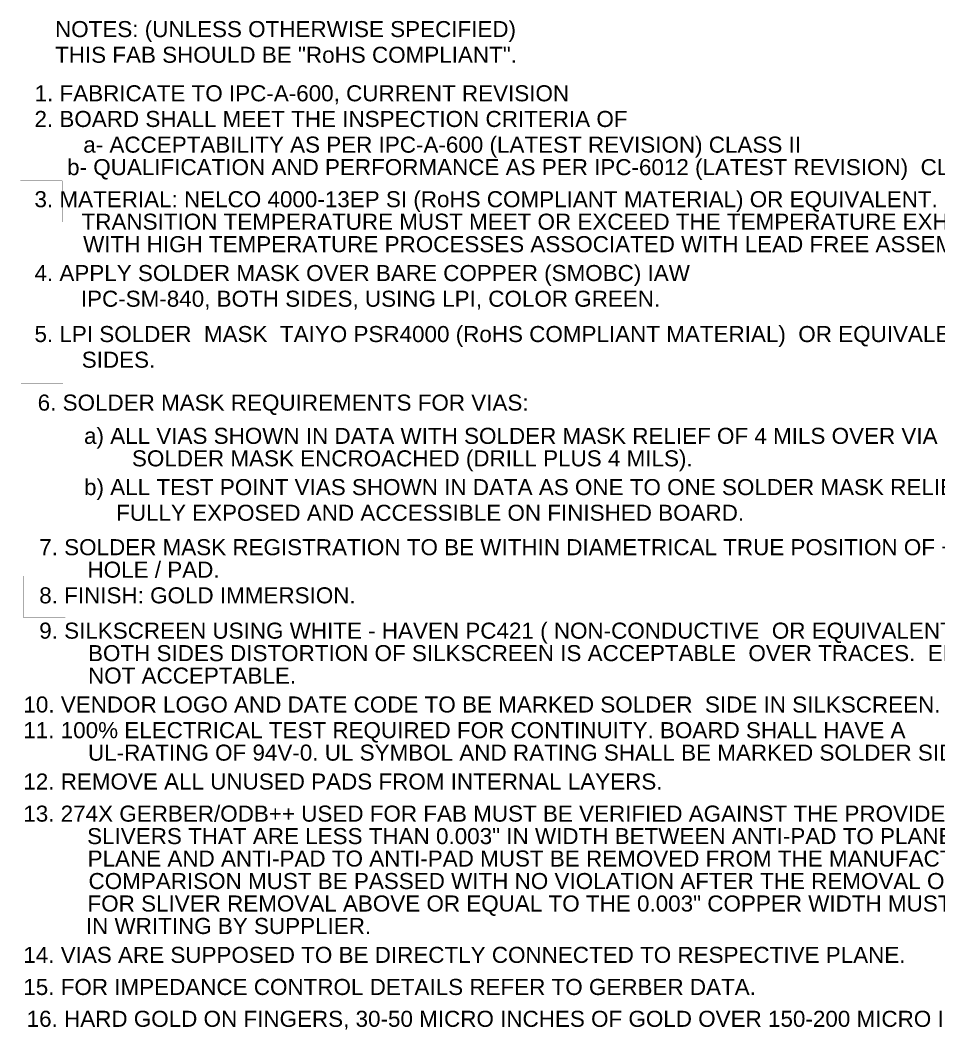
# Model space of a CAD drawing. Header units: inches. Extents: x -1.3 to 11.9, y -6.8 to 4.2.
# Drawn here: x 3.77 to 7.346, y -4.878 to -0.947 of the extents above; entities that cross this region are included whole.
import ezdxf

# ---------------------------------------------------------------- set-up
doc = ezdxf.new("R2010")
doc.units = ezdxf.units.IN
doc.header["$MEASUREMENT"] = 0
doc.layers.add('FAB_DWG_INFO', color=1, linetype='Continuous')
doc.styles.add('Arial', font='', dxfattribs={"height": 0.2})
doc.styles.get('Arial').set_extended_font_data('Arial')

msp = doc.modelspace()

# ---------------------------------------------------------------- linework, layer by layer
at = {"layer": 'FAB_DWG_INFO'}
for points in [[(3.7701, -1.5712, 0.0005, 0.0005, 0), (3.9331, -1.5712, 0.0005, 0.0005, 0)], [(3.7701, -1.7327, 0.0005, 0.0005, 0), (3.7701, -1.5712, 0.0005, 0.0005, 0)], [(3.9331, -1.7327, 0.0005, 0.0005, 0), (3.9331, -1.5712, 0.0005, 0.0005, 0)], [(3.7701, -1.7327, 0.0005, 0.0005, 0), (3.9331, -1.7327, 0.0005, 0.0005, 0)], [(3.7731, -2.3599, 0.0005, 0.0005, 0), (3.9361, -2.3599, 0.0005, 0.0005, 0)], [(3.7731, -2.5214, 0.0005, 0.0005, 0), (3.7731, -2.3599, 0.0005, 0.0005, 0)], [(3.9361, -2.5214, 0.0005, 0.0005, 0), (3.9361, -2.3599, 0.0005, 0.0005, 0)], [(3.7731, -2.5214, 0.0005, 0.0005, 0), (3.9361, -2.5214, 0.0005, 0.0005, 0)], [(3.7826, -3.1113, 0.0005, 0.0005, 0), (3.9456, -3.1113, 0.0005, 0.0005, 0)], [(3.7826, -3.2728, 0.0005, 0.0005, 0), (3.7826, -3.1113, 0.0005, 0.0005, 0)], [(3.9456, -3.2728, 0.0005, 0.0005, 0), (3.9456, -3.1113, 0.0005, 0.0005, 0)], [(3.7826, -3.2728, 0.0005, 0.0005, 0), (3.9456, -3.2728, 0.0005, 0.0005, 0)]]:
    msp.add_lwpolyline(points, format="xyseb", dxfattribs=at)
for points in [[(3.7699, -1.5712, 0.00025, 0.00025, 1), (3.7702, -1.5712, 0.00025, 0.00025, 1)], [(3.7699, -1.5712, 0.00025, 0.00025, 1), (3.7702, -1.5712, 0.00025, 0.00025, 1)], [(3.9329, -1.5712, 0.00025, 0.00025, 1), (3.9332, -1.5712, 0.00025, 0.00025, 1)], [(3.9329, -1.5712, 0.00025, 0.00025, 1), (3.9332, -1.5712, 0.00025, 0.00025, 1)], [(3.7699, -1.7327, 0.00025, 0.00025, 1), (3.7702, -1.7327, 0.00025, 0.00025, 1)], [(3.7699, -1.7327, 0.00025, 0.00025, 1), (3.7702, -1.7327, 0.00025, 0.00025, 1)], [(3.9329, -1.7327, 0.00025, 0.00025, 1), (3.9332, -1.7327, 0.00025, 0.00025, 1)], [(3.9329, -1.7327, 0.00025, 0.00025, 1), (3.9332, -1.7327, 0.00025, 0.00025, 1)], [(3.7729, -2.3599, 0.00025, 0.00025, 1), (3.7732, -2.3599, 0.00025, 0.00025, 1)], [(3.7729, -2.3599, 0.00025, 0.00025, 1), (3.7732, -2.3599, 0.00025, 0.00025, 1)], [(3.9359, -2.3599, 0.00025, 0.00025, 1), (3.9362, -2.3599, 0.00025, 0.00025, 1)], [(3.9359, -2.3599, 0.00025, 0.00025, 1), (3.9362, -2.3599, 0.00025, 0.00025, 1)], [(3.7729, -2.5214, 0.00025, 0.00025, 1), (3.7732, -2.5214, 0.00025, 0.00025, 1)], [(3.7729, -2.5214, 0.00025, 0.00025, 1), (3.7732, -2.5214, 0.00025, 0.00025, 1)], [(3.9359, -2.5214, 0.00025, 0.00025, 1), (3.9362, -2.5214, 0.00025, 0.00025, 1)], [(3.9359, -2.5214, 0.00025, 0.00025, 1), (3.9362, -2.5214, 0.00025, 0.00025, 1)], [(3.7824, -3.1113, 0.00025, 0.00025, 1), (3.7827, -3.1113, 0.00025, 0.00025, 1)], [(3.7824, -3.1113, 0.00025, 0.00025, 1), (3.7827, -3.1113, 0.00025, 0.00025, 1)], [(3.9454, -3.1113, 0.00025, 0.00025, 1), (3.9457, -3.1113, 0.00025, 0.00025, 1)], [(3.9454, -3.1113, 0.00025, 0.00025, 1), (3.9457, -3.1113, 0.00025, 0.00025, 1)], [(3.7824, -3.2728, 0.00025, 0.00025, 1), (3.7827, -3.2728, 0.00025, 0.00025, 1)], [(3.7824, -3.2728, 0.00025, 0.00025, 1), (3.7827, -3.2728, 0.00025, 0.00025, 1)], [(3.9454, -3.2728, 0.00025, 0.00025, 1), (3.9457, -3.2728, 0.00025, 0.00025, 1)], [(3.9454, -3.2728, 0.00025, 0.00025, 1), (3.9457, -3.2728, 0.00025, 0.00025, 1)]]:
    msp.add_lwpolyline(points, format="xyseb", close=True, dxfattribs=at)

# ---------------------------------------------------------------- texts
at = {"layer": 'FAB_DWG_INFO', "style": 'Arial'}
for s, p in [('NOTES: (UNLESS OTHERWISE SPECIFIED)', (3.9054, -1.0126)), ('THIS FAB SHOULD BE "RoHS COMPLIANT".', (3.9054, -1.1126)), ('1. FABRICATE TO IPC-A-600, CURRENT REVISION', (3.8259, -1.2626)), ('2. BOARD SHALL MEET THE INSPECTION CRITERIA OF', (3.8254, -1.3626)), ('a- ACCEPTABILITY AS PER IPC-A-600 (LATEST REVISION) CLASS II', (4.0154, -1.4626)), ('b- QUALIFICATION AND PERFORMANCE AS PER IPC-6012 (LATEST REVISION)  CLASS II.', (3.9524, -1.5501)), ('3. MATERIAL: NELCO 4000-13EP SI (RoHS COMPLIANT MATERIAL) OR EQUIVALENT. GLASS', (3.8254, -1.6751)), ('TRANSITION TEMPERATURE MUST MEET OR EXCEED THE TEMPERATURE EXHIBITED', (4.0089, -1.7626)), ('WITH HIGH TEMPERATURE PROCESSES ASSOCIATED WITH LEAD FREE ASSEMBLY.', (4.0149, -1.8501)), ('4. APPLY SOLDER MASK OVER BARE COPPER (SMOBC) IAW', (3.8254, -1.9626)), ('IPC-SM-840, BOTH SIDES, USING LPI, COLOR GREEN.', (4.0059, -2.0626)), ('5. LPI SOLDER  MASK  TAIYO PSR4000 (RoHS COMPLIANT MATERIAL)  OR EQUIVALENT WILL BE  USED ON BOTH', (3.8254, -2.2001)), ('SIDES.', (4.0094, -2.3001)), ('6. SOLDER MASK REQUIREMENTS FOR VIAS:', (3.8379, -2.4671)), ('a) ALL VIAS SHOWN IN DATA WITH SOLDER MASK RELIEF OF 4 MILS OVER VIA DRILL SIZE, SHALL HAVE', (4.0184, -2.5966)), ('SOLDER MASK ENCROACHED (DRILL PLUS 4 MILS).', (4.2049, -2.6841)), ('b) ALL TEST POINT VIAS SHOWN IN DATA AS ONE TO ONE SOLDER MASK RELIEF ON TEST SIDE, SHALL BE', (4.0184, -2.7961)), ('FULLY EXPOSED AND ACCESSIBLE ON FINISHED BOARD.', (4.1434, -2.8961)), ('7. SOLDER MASK REGISTRATION TO BE WITHIN DIAMETRICAL TRUE POSITION OF + / - 0.002"WITH APPLICABLE', (3.8439, -3.0301)), ('HOLE / PAD.', (4.0319, -3.1176)), ('8. FINISH: GOLD IMMERSION.', (3.8439, -3.2176)), ('9. SILKSCREEN USING WHITE - HAVEN PC421 ( NON-CONDUCTIVE  OR EQUIVALENT  RoHS COMPLIANT MATERIAL)', (3.8439, -3.3551)), ('BOTH SIDES DISTORTION OF SILKSCREEN IS ACCEPTABLE  OVER TRACES.  EPOXY INK ON SOLDER LANDS IS', (4.0339, -3.4426)), ('NOT ACCEPTABLE.', (4.0339, -3.5301)), ('10. VENDOR LOGO AND DATE CODE TO BE MARKED SOLDER  SIDE IN SILKSCREEN. MAXIMUM HEIGHT 0.12 INCHES.', (3.7824, -3.6426)), ('11. 100% ELECTRICAL TEST REQUIRED FOR CONTINUITY. BOARD SHALL HAVE A', (3.7819, -3.7426)), ('UL-RATING OF 94V-0. UL SYMBOL AND RATING SHALL BE MARKED SOLDER SIDE IN SILKSCREEN.', (4.0339, -3.8301)), ('12. REMOVE ALL UNUSED PADS FROM INTERNAL LAYERS.', (3.7819, -3.9426)), ('13. 274X GERBER/ODB++ USED FOR FAB MUST BE VERIFIED AGAINST THE PROVIDED IPC356 NETLIST. COPPER', (3.7819, -4.0676)), ('SLIVERS THAT ARE LESS THAN 0.003" IN WIDTH BETWEEN ANTI-PAD TO PLANE EDGE, ANTI-PAD TO SPLIT', (4.0304, -4.1551)), ('PLANE AND ANTI-PAD TO ANTI-PAD MUST BE REMOVED FROM THE MANUFACTURING ARTWORK. A NETLIST', (4.0324, -4.2426)), ('COMPARISON MUST BE PASSED WITH NO VIOLATION AFTER THE REMOVAL OF SLIVERS. ANY REQUIREMENT', (4.0359, -4.3301)), ('FOR SLIVER REMOVAL ABOVE OR EQUAL TO THE 0.003" COPPER WIDTH MUST BE ADDRESSED AND APPROVED', (4.0319, -4.4176)), ('IN WRITING BY SUPPLIER.', (4.0254, -4.5051)), ('14. VIAS ARE SUPPOSED TO BE DIRECTLY CONNECTED TO RESPECTIVE PLANE.', (3.7819, -4.6176)), ('15. FOR IMPEDANCE CONTROL DETAILS REFER TO GERBER DATA.', (3.7819, -4.7426)), ('16. HARD GOLD ON FINGERS, 30-50 MICRO INCHES OF GOLD OVER 150-200 MICRO INCHES OF NICKLE MINIMUM.', (3.7949, -4.8666))]:
    msp.add_text(s, height=0.0625, dxfattribs=at).set_placement(p)

doc.saveas('drawing.dxf')
